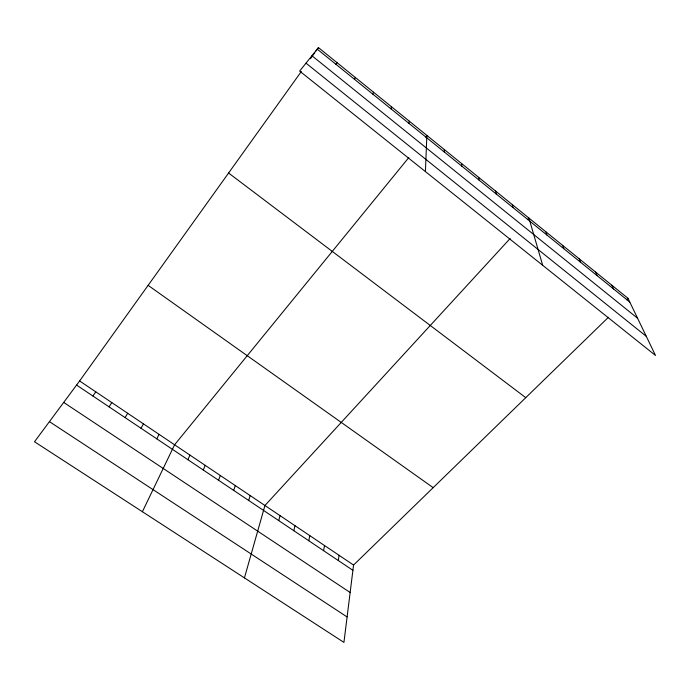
<?xml version="1.0" encoding="UTF-8"?>
<svg xmlns="http://www.w3.org/2000/svg" width="690" height="690" viewBox="0 0 690 690"><rect width="100%" height="100%" fill="white"/><g stroke="black" fill="none" stroke-linecap="round" stroke-linejoin="round"><path stroke-width="1.03" d="M425.42 171.586L426.869 135.412L425.532 137.051M408.98 123.407L409.256 121.147M608.451 317.262L353.565 565.05L343.93 642.399L34.5 441.764L79.617 380.966L301.323 71.51M338.324 560.539L339.092 555.329M323.61 550.68L324.507 545.531M308.784 540.736L309.801 535.647M391.006 108.856L391.471 106.743M293.828 530.714L294.966 525.677M278.751 520.605L280.019 515.628M244.441 577.892L264.943 505.503L510.117 238.533M248.667 500.44L250.185 495.584M372.85 94.159L373.497 92.184M233.669 490.383L235.316 485.588M218.54 480.24L220.317 475.514M203.291 470.019L205.197 465.353M187.913 459.713L189.957 455.107M354.496 79.316L355.333 77.478M142.399 511.73L174.587 444.783L408.816 157.553M156.768 438.831L159.088 434.364M141.001 428.266L143.46 423.867M125.097 417.605L127.702 413.276M335.952 64.308L336.987 62.617M109.063 406.85L111.806 402.598M92.883 396.008L95.781 391.825M310.509 58.693L314.787 52.716M316.003 51.017L318.452 47.601L627.969 298.287L655.5 355.462L299.658 71.079L318.452 47.601M527.471 219.644L528.92 218.066L542.685 265.296M626.468 299.745L627.969 298.287M49.43 421.642L347.105 616.955M63.696 402.417L350.149 592.503M76.573 385.072L352.909 570.32M79.617 380.966L353.565 565.05M148.126 285.349L433.173 487.658M228.588 173.026L525.754 397.656M305.998 63.161L646.297 336.349M311.94 55.735L637.586 318.262M317.219 49.145L629.798 302.091M611.866 285.246L613.557 288.946M595.608 272.076L597.143 275.664M579.177 258.776L580.566 262.252M562.591 245.338L563.825 248.702M545.842 231.771L546.911 235.023M512.325 204.628L513.084 207.638M495.575 191.061L496.162 193.95M478.653 177.356L479.076 180.125M461.567 163.513L461.817 166.161M444.308 149.532L444.386 152.05"/></g></svg>
